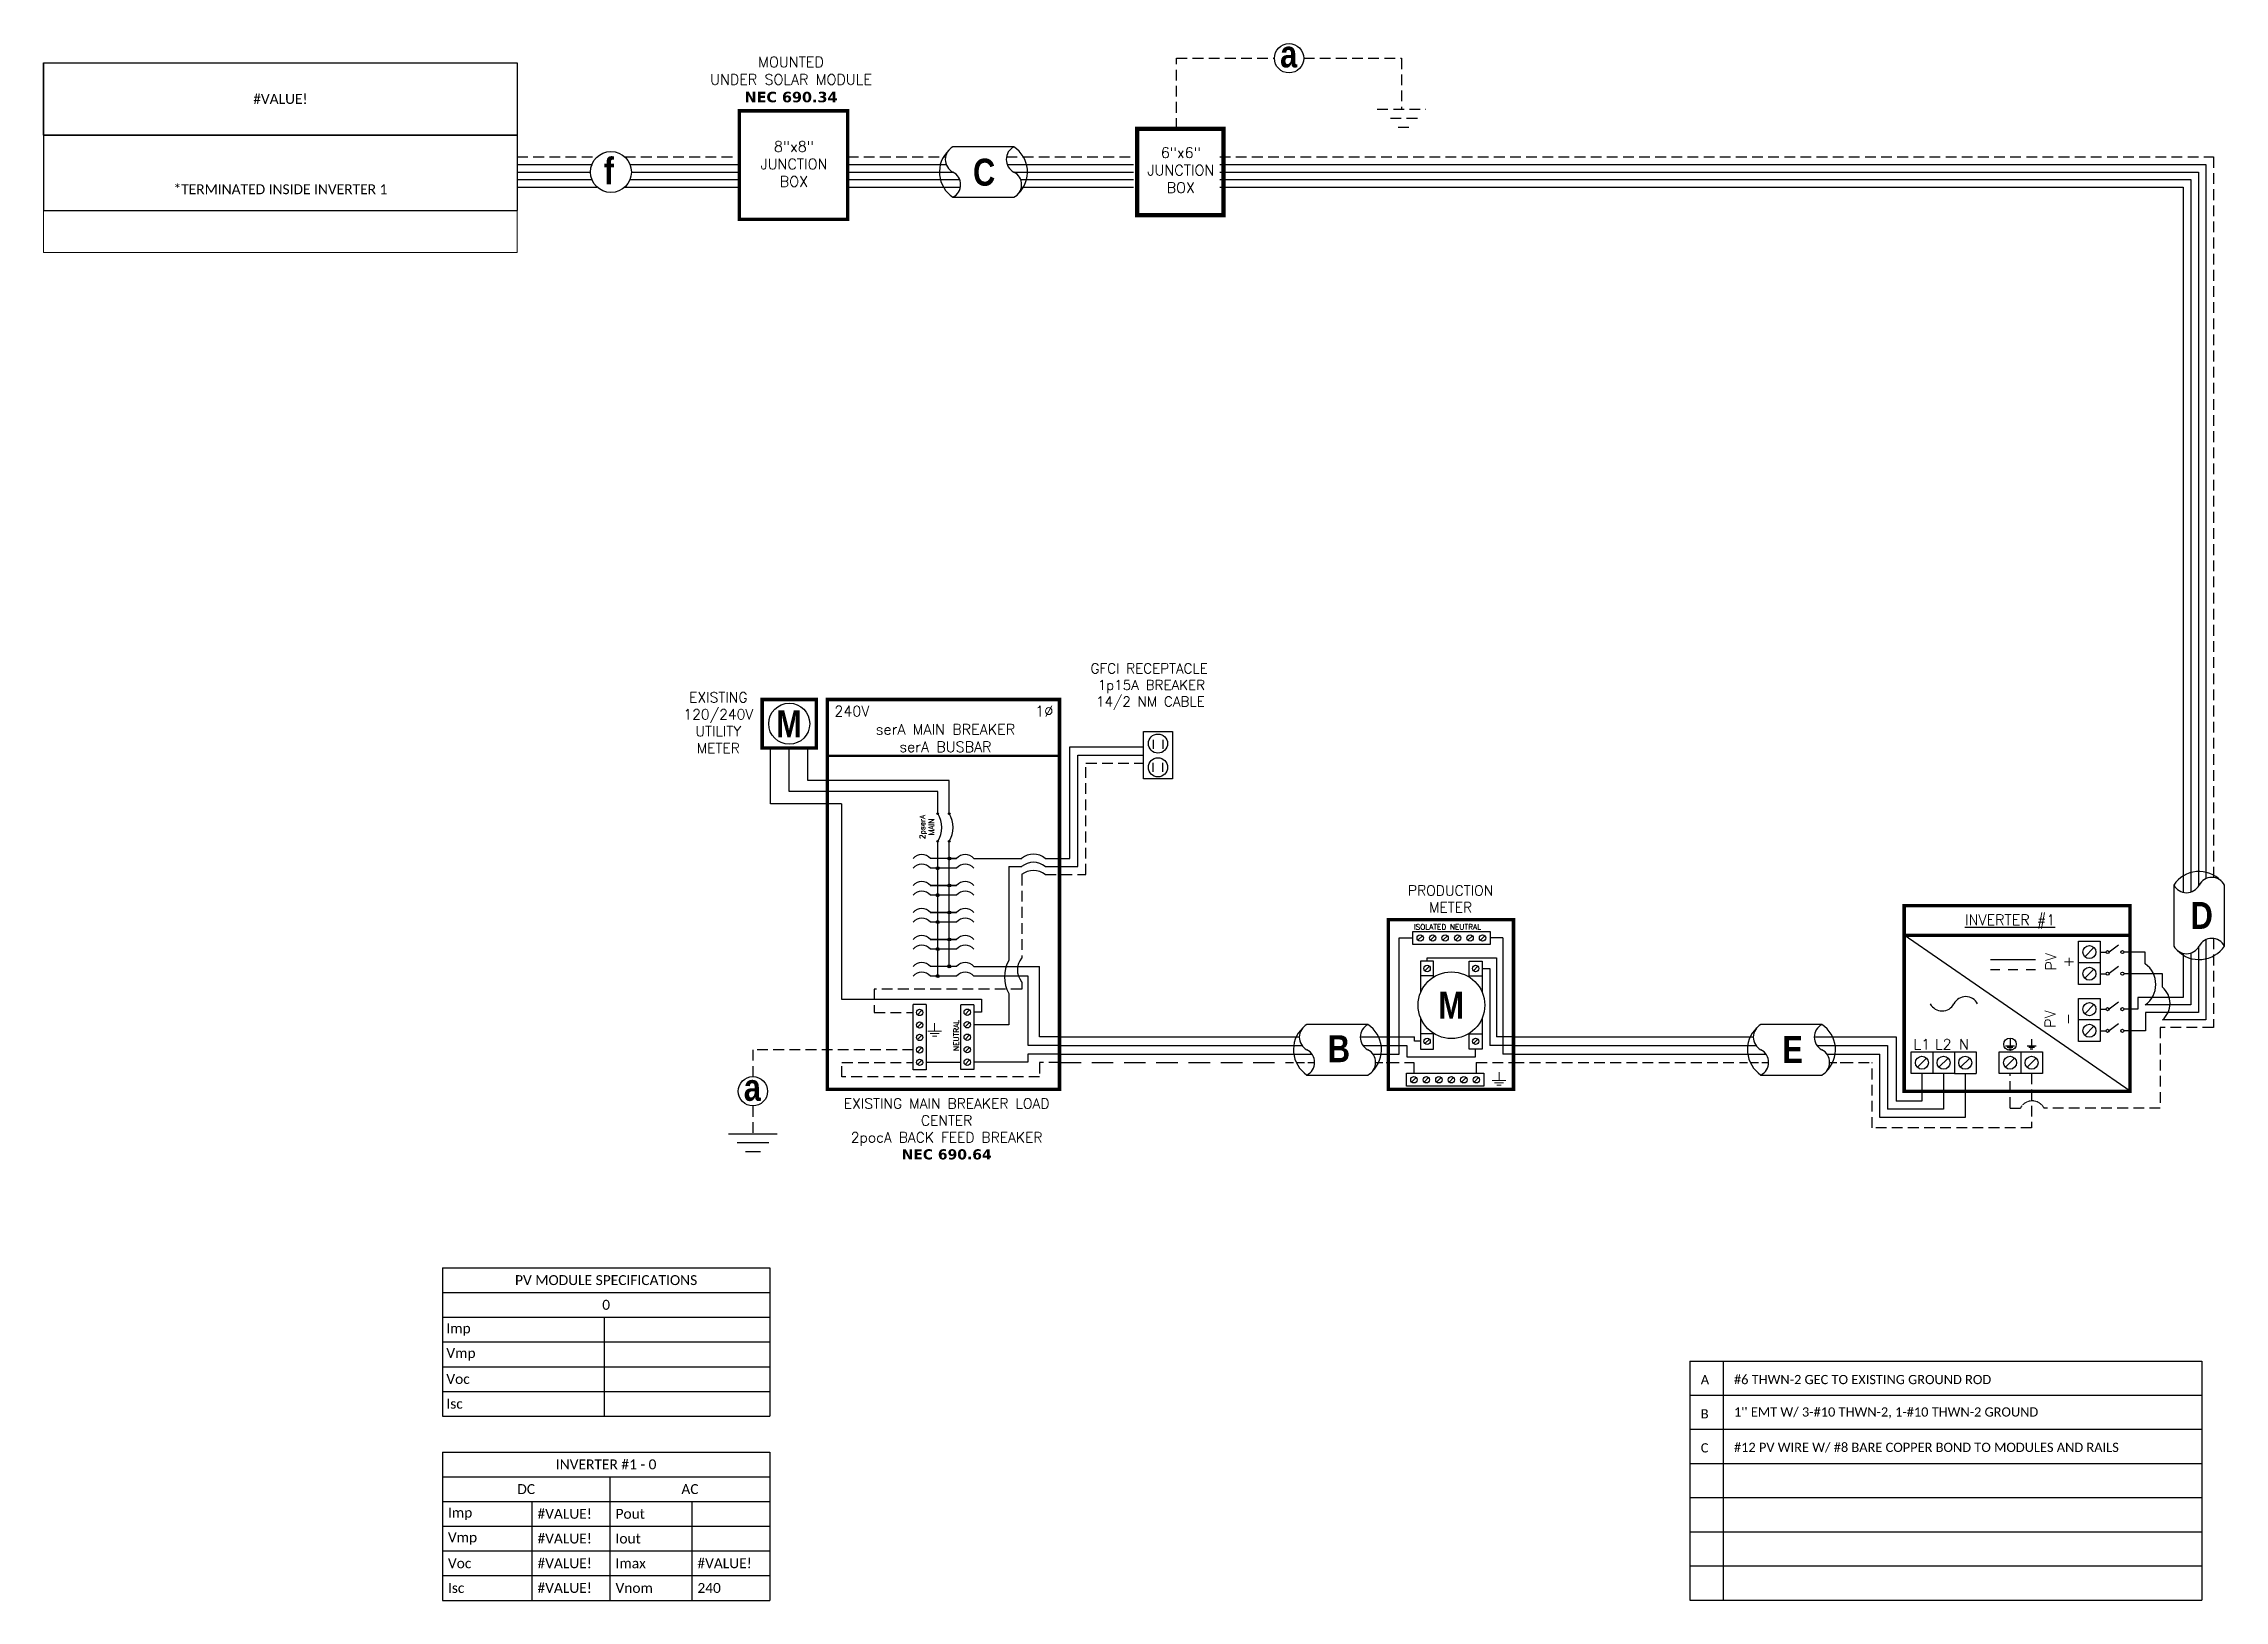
# Model space of a CAD drawing. Header units: feet. Extents: x 6185 to 6945, y 15297 to 15839.
import ezdxf

# ---------------------------------------------------------------- set-up
doc = ezdxf.new("R2010")
doc.units = ezdxf.units.FT
doc.header["$MEASUREMENT"] = 0
doc.linetypes.add('DASHED', pattern=[0.75, 0.5, -0.25])
doc.linetypes.add('HIDDEN', pattern=[0.375, 0.25, -0.125])
doc.layers.add('TEXT', color=7, linetype='Continuous')
doc.styles.add('ONE LINE TXT', font='techb___.ttf')
doc.styles.get("Standard").update_dxf_attribs({"font": 'simplex.shx'})

# ---------------------------------------------------------------- blocks, each defined once
blk = doc.blocks.new('*T24')
at = {"color": 0, "lineweight": -2, "transparency": 16777216}
for p, q in [((0, 0), (165.11, 0)), ((0, 0), (0, -51.42)), ((165.11, 0), (165.11, -51.42)), ((0, -25.14), (165.11, -25.14)), ((0, -51.42), (165.11, -51.42))]:
    blk.add_line(p, q, dxfattribs=at)
at = {"layer": 'Defpoints', "color": 8, "linetype": 'ByBlock', "lineweight": 0, "transparency": 16777216}
for p, q in [((0, -51.42), (0, -66.05)), ((165.11, -51.42), (165.11, -66.05)), ((0, -66.05), (165.11, -66.05))]:
    blk.add_line(p, q, dxfattribs=at)
at = {"color": 0, "linetype": 'Continuous', "transparency": 16777216, "char_height": 3.4544, "width": 155.095, "attachment_point": 5}
for s, insert in [('{\\fCalibri|b0|i0|c0;#VALUE!', (82.56, -12.57)), ('{\\fCalibri|b0|i0|c0;^J^J*TERMINATED INSIDE INVERTER 1', (82.56, -38.28))]:
    blk.add_mtext(s, dxfattribs=dict(at, insert=insert))
blk = doc.blocks.new('8x8box')
at = {"lineweight": 50, "const_width": 1.19}
blk.add_lwpolyline([(37.78, 0), (0, 0), (0, 37.78), (37.78, 37.78)], close=True, dxfattribs=at)
at = {"color": 1, "char_height": 3.6576, "attachment_point": 5}
for s, width, insert in [(' \\PMOUNTED \\PUNDER SOLAR MODULE\\P{\\fVerdana|b1|i0|c0|p34;NEC 690.34}', 73.0127, (18.01, 51.7)), ('8"x8"  JUNCTION BOX ', 0.4767, (19.03, 19.26))]:
    blk.add_mtext_dynamic_manual_height_columns(s, width=width, gutter_width=7.17, heights=[0], dxfattribs=dict(at, insert=insert))
blk = doc.blocks.new('6x6box')
at = {"lineweight": 50, "const_width": 1.53}
blk.add_lwpolyline([(30.1, 0), (0, 0), (0, 30.1), (30.1, 30.1)], close=True, dxfattribs=at)
at = {"color": 1, "insert": (15.24, 15.71), "char_height": 3.6576, "width": 0.4767, "attachment_point": 5}
blk.add_mtext('6"x6"  JUNCTION BOX  ', dxfattribs=at)
blk = doc.blocks.new('*U13')
at = {"color": 7}
for p, q in [((-35.53, 9), (-31.05, 9)), ((-9.81, 9), (0, 9))]:
    blk.add_line(p, q, dxfattribs=at)
at = {"color": 7, "linetype": 'Continuous'}
for p, q in [((-7.14, 13.31), (-28.39, 13.31)), ((-28.39, -4.31), (-7.14, -4.31))]:
    blk.add_line(p, q, dxfattribs=at)
at = {"color": 10}
for p, q in [((-35.53, 6), (-30.11, 6)), ((-8.87, 6), (0, 6))]:
    blk.add_line(p, q, dxfattribs=at)
at = {"color": 253}
for p, q in [((-35.53, 3), (-26.66, 3)), ((-5.41, 3), (0, 3))]:
    blk.add_line(p, q, dxfattribs=at)
at = {"color": 92, "linetype": 'HIDDEN', "ltscale": 10}
for p, q in [((-4.48, 0), (0, 0)), ((-35.53, 0), (-25.72, 0))]:
    blk.add_line(p, q, dxfattribs=at)
at = {"color": 7, "linetype": 'Continuous'}
for centre, start, end in [((-22.54, 4.5), 133.97324, 236.42648), ((-12.99, 4.5), 313.97324, 56.42648)]:
    blk.add_arc(centre, 10.58, start, end, dxfattribs=at)
at = {"linetype": 'Continuous'}
for centre, start, end in [((-26.08, 8.91), 117.66392, 242.33608), ((-4.83, 8.91), 117.66392, 242.33608), ((-30.7, 0.09), 297.66392, 62.33608), ((-9.45, 0.09), 297.66392, 62.33608)]:
    blk.add_arc(centre, 4.98, start, end, dxfattribs=at)
blk = doc.blocks.new('*U26')
at = {"color": 7}
blk.add_line((-79.14, 9), (0, 9), dxfattribs=at)
at = {"color": 10}
blk.add_line((-79.14, 6), (0, 6), dxfattribs=at)
at = {"color": 253}
blk.add_line((-79.14, 3), (0, 3), dxfattribs=at)
at = {"color": 92, "linetype": 'HIDDEN', "ltscale": 15}
blk.add_line((-79.14, 0), (0, 0), dxfattribs=at)
blk = doc.blocks.new('*U25')
at = {"color": 7}
blk.add_line((-79.14, 9), (0, 9), dxfattribs=at)
at = {"color": 10}
blk.add_line((-79.14, 6), (0, 6), dxfattribs=at)
at = {"color": 253}
blk.add_line((-79.14, 3), (0, 3), dxfattribs=at)
at = {"color": 92, "linetype": 'DASHED', "ltscale": 15}
blk.add_line((-79.14, 0), (0, 0), dxfattribs=at)
blk = doc.blocks.new('productionMeter')
at = {"color": 1, "linetype": 'Continuous'}
for p, q in [((-35.13, 41.18), (-35.13, 45.72)), ((-35.13, 45.72), (-8.18, 45.72)), ((-8.18, 45.72), (-8.18, 41.18)), ((-8.18, 41.18), (-35.13, 41.18)), ((-32.38, 35.4), (-32.38, 24.5)), ((-27.84, 35.4), (-32.38, 35.4)), ((-27.84, 29.86), (-27.84, 35.4)), ((-15.47, 29.86), (-15.47, 35.4)), ((-15.47, 35.4), (-10.93, 35.4)), ((-10.93, 35.4), (-10.93, 24.5)), ((-27.84, 30.21), (-32.38, 30.21)), ((-15.47, 30.21), (-10.93, 30.21)), ((-32.38, 15.55), (-32.38, 4.64)), ((-10.93, 15.55), (-10.93, 4.64)), ((-27.84, 10.04), (-32.38, 10.04)), ((-27.84, 4.64), (-27.84, 10.18)), ((-15.47, 4.64), (-15.47, 10.18)), ((-15.47, 10.04), (-10.93, 10.04)), ((-32.38, 4.64), (-27.84, 4.64)), ((-10.93, 4.64), (-15.47, 4.64)), ((-37.32, -8.24), (-37.32, -3.7)), ((-37.32, -3.7), (-10.37, -3.7)), ((-10.37, -3.7), (-10.37, -8.24)), ((-10.37, -8.24), (-37.32, -8.24))]:
    blk.add_line(p, q, dxfattribs=at)
at = {"color": 253, "linetype": 'Continuous'}
for p, q in [((-39.9, 3), (-39.9, 43.45)), ((-39.9, 43.45), (-35.13, 43.45)), ((-3.71, 43.45), (-8.18, 43.45)), ((-3.71, 43.45), (-3.71, 3)), ((-43.61, 3), (-39.9, 3)), ((0, 3), (-3.71, 3))]:
    blk.add_line(p, q, dxfattribs=at)
at = {"color": 4, "linetype": 'Continuous'}
for p, q in [((-31.74, 44.23), (-33.32, 42.66)), ((-27.39, 44.23), (-28.97, 42.66)), ((-23.04, 44.23), (-24.62, 42.66)), ((-18.69, 44.23), (-20.26, 42.66)), ((-14.34, 44.23), (-15.91, 42.66)), ((-9.99, 44.23), (-11.56, 42.66)), ((-29.33, 33.59), (-30.9, 32.02)), ((-12.41, 33.59), (-13.98, 32.02)), ((-29.33, 8.23), (-30.9, 6.66)), ((-12.41, 8.23), (-13.98, 6.66)), ((-33.93, -5.19), (-35.51, -6.76)), ((-29.58, -5.19), (-31.15, -6.76)), ((-25.23, -5.19), (-26.8, -6.76)), ((-20.88, -5.19), (-22.45, -6.76)), ((-16.53, -5.19), (-18.1, -6.76)), ((-12.18, -5.19), (-13.75, -6.76))]:
    blk.add_line(p, q, dxfattribs=at)
at = {"color": 7}
for p, q in [((-30.11, 35.4), (-30.11, 36.59)), ((-30.11, 36.59), (-5.98, 36.59)), ((-5.98, 36.59), (-5.98, 9)), ((-43.61, 9), (-34.54, 9)), ((-34.54, 7.44), (-34.54, 9)), ((0, 9), (-5.98, 9)), ((-32.38, 7.44), (-34.54, 7.44))]:
    blk.add_line(p, q, dxfattribs=at)
at = {"color": 10, "linetype": 'Continuous'}
for p, q in [((-10.93, 32.81), (-8.25, 32.81)), ((-8.25, 32.81), (-8.25, 6)), ((-43.61, 6), (-37.24, 6)), ((-37.24, 6), (-37.24, 2.05)), ((-37.24, 2.05), (-13.2, 2.05)), ((-13.2, 2.05), (-13.2, 4.64)), ((0, 6), (-8.25, 6))]:
    blk.add_line(p, q, dxfattribs=at)
at = {"color": 92, "linetype": 'HIDDEN', "ltscale": 15}
for p, q in [((-43.61, 0), (-34.72, 0)), ((-12.97, 0), (-12.97, -3.7)), ((-12.97, 0), (0, 0)), ((-34.72, 0), (-34.72, -3.7))]:
    blk.add_line(p, q, dxfattribs=at)
at = {"lineweight": 50, "const_width": 1.19}
blk.add_lwpolyline([(-43.61, -9.34), (-43.61, 49.84), (0, 49.84), (0, -9.34)], close=True, dxfattribs=at)
at = {"color": 92, "linetype": 'Continuous', "lineweight": 5, "ltscale": 0.05, "flags": 128}
for points in [[(-2.7, -6.18), (-7.38, -6.18)], [(-6.57, -7.05), (-3.51, -7.05)], [(-5.04, -3.33), (-5.04, -6.18)], [(-5.76, -7.91), (-4.32, -7.91)]]:
    blk.add_lwpolyline(points, dxfattribs=at)
at = {"color": 4, "linetype": 'Continuous'}
for centre in [(-32.53, 43.45), (-28.18, 43.45), (-23.83, 43.45), (-19.48, 43.45), (-15.13, 43.45), (-10.78, 43.45), (-30.11, 32.81), (-13.2, 32.81), (-30.11, 7.44), (-13.2, 7.44), (-34.72, -5.97), (-30.37, -5.97), (-26.02, -5.97), (-21.67, -5.97), (-17.32, -5.97), (-12.97, -5.97)]:
    blk.add_circle(centre, 1.11, dxfattribs=at)
at = {"linetype": 'Continuous'}
blk.add_circle((-21.65, 20.02), 11.62, dxfattribs=at)
at = {"color": 4, "linetype": 'Continuous'}
blk.add_text('ISOLATED NEUTRAL', height=1.8743, dxfattribs=at).set_placement((-34.77, 46.37))
at = {"color": 253, "linetype": 'Continuous', "style": 'ONE LINE TXT'}
blk.add_text('M', height=9.38, dxfattribs=at).set_placement((-26.21, 15.31))
at = {"color": 1, "insert": (-21.93, 57.08), "char_height": 3.5433, "attachment_point": 5}
blk.add_mtext_dynamic_manual_height_columns('PRODUCTION METER', width=1.3203, gutter_width=7.17, heights=[0], dxfattribs=at)
blk = doc.blocks.new('*U18')
at = {"color": 7}
blk.add_blockref('productionMeter', (0, 0), dxfattribs=at)
blk = doc.blocks.new('breakerPanel')
at = {"linetype": 'Continuous'}
h = blk.add_hatch(color=1, dxfattribs=at)
h.dxf.hatch_style = 1
edge = h.paths.add_edge_path()
edge.add_arc((-42.47, 86.8), 0.291, 0, 360)
h = blk.add_hatch(color=1, dxfattribs=at)
h.dxf.hatch_style = 1
edge = h.paths.add_edge_path()
edge.add_arc((-38.44, 86.8), 0.291, 0, 360)
h = blk.add_hatch(color=1, dxfattribs=at)
h.dxf.hatch_style = 1
edge = h.paths.add_edge_path()
edge.add_arc((-42.47, 77.16), 0.291, 0, 360)
h = blk.add_hatch(color=1, dxfattribs=at)
h.dxf.hatch_style = 1
edge = h.paths.add_edge_path()
edge.add_arc((-38.44, 77.16), 0.291, 0, 360)
h = blk.add_hatch(color=1, dxfattribs=at)
h.dxf.hatch_style = 1
edge = h.paths.add_edge_path()
edge.add_arc((-38.44, 71.16), 0.528, 0, 360)
h = blk.add_hatch(color=1, dxfattribs=at)
h.dxf.hatch_style = 1
edge = h.paths.add_edge_path()
edge.add_arc((-42.47, 67.78), 0.528, 0, 360)
h = blk.add_hatch(color=1, dxfattribs=at)
h.dxf.hatch_style = 1
edge = h.paths.add_edge_path()
edge.add_arc((-38.44, 61.76), 0.528, 0, 360)
h = blk.add_hatch(color=1, dxfattribs=at)
h.dxf.hatch_style = 1
edge = h.paths.add_edge_path()
edge.add_arc((-42.47, 58.38), 0.528, 0, 360)
h = blk.add_hatch(color=1, dxfattribs=at)
h.dxf.hatch_style = 1
edge = h.paths.add_edge_path()
edge.add_arc((-42.47, 48.98), 0.528, 0, 360)
h = blk.add_hatch(color=1, dxfattribs=at)
h.dxf.hatch_style = 1
edge = h.paths.add_edge_path()
edge.add_arc((-38.44, 52.36), 0.528, 0, 360)
h = blk.add_hatch(color=1, dxfattribs=at)
h.dxf.hatch_style = 1
edge = h.paths.add_edge_path()
edge.add_arc((-42.47, 39.58), 0.528, 0, 360)
h = blk.add_hatch(color=1, dxfattribs=at)
h.dxf.hatch_style = 1
edge = h.paths.add_edge_path()
edge.add_arc((-38.44, 42.95), 0.528, 0, 360)
h = blk.add_hatch(color=1, dxfattribs=at)
h.dxf.hatch_style = 1
edge = h.paths.add_edge_path()
edge.add_arc((-42.47, 30.17), 0.528, 0, 360)
h = blk.add_hatch(color=1, dxfattribs=at)
h.dxf.hatch_style = 1
edge = h.paths.add_edge_path()
edge.add_arc((-38.44, 33.55), 0.528, 0, 360)
at = {"color": 155, "true_color": 0x647190}
blk.add_line((-80.92, 126.59), (0, 126.59), dxfattribs=at)
at = {"color": 253, "linetype": 'Continuous'}
for p, q in [((-100.73, 90.2), (-100.73, 109.7)), ((-76.04, 90.2), (-100.73, 90.2)), ((-76.04, 90.2), (-76.04, 22.16)), ((-76.04, 22.16), (-27.25, 22.16)), ((-27.25, 17.57), (-29.89, 17.57)), ((-27.25, 22.16), (-27.25, 17.57)), ((-11.01, 0.16), (-29.89, 0.16)), ((0, 3), (-11.01, 3)), ((-11.01, 3), (-11.01, 0.16))]:
    blk.add_line(p, q, dxfattribs=at)
at = {"color": 10, "linetype": 'Continuous'}
for p, q in [((-94.24, 94.51), (-94.24, 109.7)), ((-42.47, 94.51), (-94.24, 94.51)), ((-42.47, 87.09), (-42.47, 94.51)), ((-42.47, 30.17), (-42.47, 76.87)), ((-35.88, 67.78), (-45.04, 67.78)), ((-35.88, 58.38), (-45.04, 58.38)), ((-35.88, 48.98), (-45.04, 48.98)), ((-35.88, 39.58), (-45.04, 39.58)), ((-35.88, 30.17), (-45.04, 30.17)), ((-10.98, 30.17), (-29.89, 30.17)), ((-10.98, 6), (-10.98, 30.17)), ((0, 6), (-10.98, 6))]:
    blk.add_line(p, q, dxfattribs=at)
at = {"color": 7, "linetype": 'Continuous'}
for p, q in [((-87.75, 98.34), (-87.75, 109.7)), ((-38.44, 98.34), (-87.75, 98.34)), ((-38.44, 87.09), (-38.44, 98.34)), ((-38.44, 61.76), (-38.44, 76.87)), ((-35.88, 71.16), (-45.04, 71.16)), ((-38.44, 71.16), (-35.88, 71.16)), ((-45.04, 61.76), (-35.88, 61.76)), ((-35.88, 61.76), (-45.04, 61.76)), ((-38.44, 52.36), (-38.44, 61.76)), ((-45.04, 52.36), (-35.88, 52.36)), ((-35.88, 52.36), (-45.04, 52.36)), ((-38.44, 42.95), (-38.44, 52.36)), ((-45.04, 42.95), (-35.88, 42.95)), ((-35.88, 42.95), (-45.04, 42.95)), ((-38.44, 33.55), (-38.44, 42.95)), ((-35.88, 33.55), (-45.04, 33.55)), ((-6.96, 9), (-6.96, 33.55))]:
    blk.add_line(p, q, dxfattribs=at)
at = {"lineweight": 50}
blk.add_line((-80.92, 106.95), (0, 106.95), dxfattribs=at)
at = {"color": 7}
for p, q in [((-29.89, 33.55), (-6.96, 33.55)), ((0, 9), (-6.96, 9))]:
    blk.add_line(p, q, dxfattribs=at)
at = {"color": 1, "linetype": 'Continuous'}
for p, q in [((-51.03, -2.51), (-51.03, 20.23)), ((-46.49, 20.23), (-51.03, 20.23)), ((-46.49, 20.23), (-46.49, -2.51)), ((-34.43, -2.43), (-34.43, 20.16)), ((-29.89, 20.16), (-34.43, 20.16)), ((-29.89, 20.16), (-29.89, -2.43)), ((-46.49, -2.51), (-51.03, -2.51)), ((-29.89, -2.43), (-34.43, -2.43))]:
    blk.add_line(p, q, dxfattribs=at)
at = {"color": 4, "linetype": 'Continuous'}
for p, q in [((-47.97, 18.28), (-49.55, 16.71)), ((-31.37, 18.35), (-32.94, 16.78)), ((-47.97, 13.93), (-49.55, 12.36)), ((-47.97, 9.58), (-49.55, 8.01)), ((-31.37, 14), (-32.94, 12.43)), ((-31.37, 9.65), (-32.94, 8.08)), ((-47.97, 5.23), (-49.55, 3.66)), ((-47.97, 0.88), (-49.55, -0.69)), ((-31.37, 5.3), (-32.94, 3.73)), ((-31.37, 0.95), (-32.94, -0.62))]:
    blk.add_line(p, q, dxfattribs=at)
at = {"color": 92, "linetype": 'HIDDEN', "ltscale": 15}
for p, q in [((-51.03, 4.44), (-106.89, 4.44)), ((-106.89, 4.44), (-106.89, -4.87)), ((-75.84, -4.96), (-75.84, 0.09)), ((-75.84, 0.09), (-51.03, 0.09)), ((0, 0), (-6.96, 0)), ((-6.96, -4.96), (-75.84, -4.96)), ((-6.96, 0), (-6.96, -4.96)), ((-106.89, -15.1), (-106.89, -24.84))]:
    blk.add_line(p, q, dxfattribs=at)
at = {"color": 92, "linetype": 'Continuous', "ltscale": 15}
blk.add_line((-34.43, 0.09), (-46.49, 0.09), dxfattribs=at)
at = {"lineweight": 50, "const_width": 1.19}
for points in [[(-103.67, 109.7), (-103.67, 126.59), (-84.82, 126.59), (-84.82, 109.7)], [(-80.92, -9.3), (-80.92, 126.59), (0, 126.59), (0, -9.3)]]:
    blk.add_lwpolyline(points, close=True, dxfattribs=at)
at = {"color": 92, "linetype": 'Continuous', "lineweight": 5, "ltscale": 0.05, "flags": 128}
for points in [[(-45.88, 10.97), (-41.2, 10.97)], [(-42.01, 10.1), (-45.07, 10.1)], [(-42.82, 9.23), (-44.25, 9.23)], [(-43.54, 13.81), (-43.54, 10.97)]]:
    blk.add_lwpolyline(points, dxfattribs=at)
at = {"color": 92, "linetype": 'Continuous', "ltscale": 4, "flags": 128}
for points in [[(-115.37, -24.84), (-98.41, -24.84)], [(-101.35, -27.98), (-112.43, -27.98)], [(-104.29, -31.12), (-109.49, -31.12)]]:
    blk.add_lwpolyline(points, dxfattribs=at)
at = {"linetype": 'Continuous'}
blk.add_circle((-94.24, 118.15), 7.15, dxfattribs=at)
at = {"color": 1, "linetype": 'Continuous'}
for centre, radius in [((-42.47, 86.8), 0.291), ((-38.44, 86.8), 0.291), ((-42.47, 77.16), 0.291), ((-38.44, 77.16), 0.291), ((-38.44, 71.16), 0.528), ((-42.47, 67.78), 0.528), ((-38.44, 61.76), 0.528), ((-42.47, 58.38), 0.528), ((-42.47, 48.98), 0.528), ((-38.44, 52.36), 0.528), ((-42.47, 39.58), 0.528), ((-38.44, 42.95), 0.528), ((-42.47, 30.17), 0.528), ((-38.44, 33.55), 0.528)]:
    blk.add_circle(centre, radius, dxfattribs=at)
at = {"color": 4, "linetype": 'Continuous'}
for centre in [(-48.76, 17.49), (-32.16, 17.57), (-48.76, 13.14), (-48.76, 8.79), (-32.16, 13.21), (-32.16, 8.86), (-48.76, 4.44), (-48.76, 0.09), (-32.16, 4.51), (-32.16, 0.16)]:
    blk.add_circle(centre, 1.11, dxfattribs=at)
at = {"color": 7, "linetype": 'Continuous'}
blk.add_circle((-106.89, -9.99), 5.11, dxfattribs=at)
at = {"color": 1, "linetype": 'Continuous'}
for centre, radius, start, end in [((-50.14, 81.98), 9.06, 327.87082, 32.12918), ((-46.11, 81.98), 9.06, 327.87082, 32.12918), ((-48.03, 68.62), 3.93, 40.3392, 139.6608), ((-48.03, 65.24), 3.93, 40.3392, 139.6608), ((-32.88, 68.62), 3.93, 40.3392, 139.6608), ((-32.88, 65.24), 3.93, 40.3392, 139.6608), ((-48.03, 59.21), 3.93, 40.3392, 139.6608), ((-32.88, 59.21), 3.93, 40.3392, 139.6608), ((-48.03, 55.84), 3.93, 40.3392, 139.6608), ((-48.03, 49.81), 3.93, 40.3392, 139.6608), ((-32.88, 55.84), 3.93, 40.3392, 139.6608), ((-32.88, 49.81), 3.93, 40.3392, 139.6608), ((-48.03, 46.43), 3.93, 40.3392, 139.6608), ((-32.88, 46.43), 3.93, 40.3392, 139.6608), ((-48.03, 40.41), 3.93, 40.3392, 139.6608), ((-48.03, 37.03), 3.93, 40.3392, 139.6608), ((-32.88, 40.41), 3.93, 40.3392, 139.6608), ((-32.88, 37.03), 3.93, 40.3392, 139.6608), ((-48.03, 31.01), 3.93, 40.3392, 139.6608), ((-48.03, 27.63), 3.93, 40.3392, 139.6608), ((-32.88, 31.01), 3.93, 40.3392, 139.6608), ((-32.88, 27.63), 3.93, 40.3392, 139.6608)]:
    blk.add_arc(centre, radius, start, end, dxfattribs=at)
at = {"color": 253, "linetype": 'Continuous', "style": 'ONE LINE TXT'}
blk.add_text('M', height=9.38, dxfattribs=at).set_placement((-98.8, 113.43))
at = {"color": 4, "linetype": 'Continuous'}
blk.add_text('NEUTRAL', height=1.874, rotation=90, dxfattribs=at).set_placement((-35.08, 4.08))
at = {"color": 1, "attachment_point": 5}
for s, width, gutter_width, heights, insert, char_height in [('EXISTING\\P120/240V UTILITY METER', 0.0523, 7.17, [0], (-118.95, 118.48), 3.5433), ('240V', 0.1481, 0.75, [0], (-72.39, 122.54), 3.658), ('1∅', 0.1481, 0.75, [0], (-5.31, 122.54), 3.658), ('serA MAIN BREAKER\\PserA BUSBAR', 72.4998, 0.75, [0], (-39.75, 113.14), 3.6576), ('EXISTING MAIN BREAKER LOAD CENTER\\P2pocA BACK FEED BREAKER\\P{\\fVerdana|b1|i0|c0|p34;NEC 690.64}', 79.2627, 97.94, [154.49], (-39.35, -23.14), 3.5433)]:
    blk.add_mtext_dynamic_manual_height_columns(s, width=width, gutter_width=gutter_width, heights=heights, dxfattribs=dict(at, insert=insert, char_height=char_height))
at = {"color": 4, "linetype": 'Continuous', "insert": (-46.25, 82.15), "char_height": 1.874, "attachment_point": 5, "rotation": 90}
blk.add_mtext_dynamic_manual_height_columns('2pserA\\PMAIN', width=0.1481, gutter_width=0.75, heights=[0], dxfattribs=at)
at = {"color": 1, "linetype": 'Continuous', "insert": (-110.08, -3.93), "char_height": 9.3833, "attachment_point": 1, "style": 'ONE LINE TXT'}
blk.add_mtext_dynamic_manual_height_columns('{\\W1;\\C256;a}', width=0.1385, gutter_width=2.13, heights=[0], dxfattribs=at)
blk = doc.blocks.new('*U17')
at = {"color": 7}
blk.add_blockref('breakerPanel', (0, 0), dxfattribs=at)
blk = doc.blocks.new('*T22')
at = {"color": 0, "lineweight": -2, "transparency": 16777216}
for p, q in [((0, 0), (114.19, 0)), ((0, 0), (0, -51.7)), ((114.19, 0), (114.19, -51.7)), ((0, -8.62), (114.19, -8.62)), ((58.43, -8.62), (58.43, -51.7)), ((0, -17.23), (114.19, -17.23)), ((31.22, -17.23), (31.22, -51.7)), ((86.98, -17.23), (86.98, -51.7)), ((0, -25.85), (114.19, -25.85)), ((0, -34.47), (114.19, -34.47)), ((0, -43.08), (114.19, -43.08)), ((0, -51.7), (114.19, -51.7))]:
    blk.add_line(p, q, dxfattribs=at)
at = {"color": 0, "linetype": 'Continuous', "transparency": 16777216, "char_height": 3.4544}
for s, insert, width, attachment_point in [('{\\fCalibri|b0|i0|c0;INVERTER #1 - 0', (57.09, -4.31), 110.3293, 5), ('{\\fCalibri|b0|i0|c0;DC', (29.22, -12.93), 54.5755, 5), ('{\\fCalibri|b0|i0|c0;AC', (86.31, -12.93), 51.8976, 5), ('{\\fCalibri|b0|i0|c0;Imp', (1.93, -21.54), 27.3681, 4), ('{\\fCalibri|b0|i0|c0;#VALUE!', (33.15, -21.54), 23.3513, 4), ('{\\fCalibri|b0|i0|c0;Pout', (60.36, -21.54), 24.6902, 4), ('{\\fCalibri|b0|i0|c0;', (88.91, -21.54), 23.3513, 4), ('{\\fCalibri|b0|i0|c0;Vmp', (1.93, -30.16), 27.3681, 4), ('{\\fCalibri|b0|i0|c0;#VALUE!', (33.15, -30.16), 23.3513, 4), ('{\\fCalibri|b0|i0|c0;Iout', (60.36, -30.16), 24.6902, 4), ('{\\fCalibri|b0|i0|c0;', (88.91, -30.16), 23.3513, 4), ('{\\fCalibri|b0|i0|c0;Voc', (1.93, -38.78), 27.3681, 4), ('{\\fCalibri|b0|i0|c0;#VALUE!', (33.15, -38.78), 23.3513, 4), ('{\\fCalibri|b0|i0|c0;Imax', (60.36, -38.78), 24.6902, 4), ('{\\fCalibri|b0|i0|c0;#VALUE!', (88.91, -38.78), 23.3513, 4), ('{\\fCalibri|b0|i0|c0;#VALUE!', (33.15, -47.39), 23.3513, 4), ('{\\fCalibri|b0|i0|c0;240', (88.91, -47.39), 23.3513, 4), ('{\\fCalibri|b0|i0|c0;Isc', (1.93, -47.39), 27.3681, 4), ('{\\fCalibri|b0|i0|c0;Vnom', (60.36, -47.39), 24.6902, 4)]:
    blk.add_mtext(s, dxfattribs=dict(at, insert=insert, width=width, attachment_point=attachment_point))
blk = doc.blocks.new('*T23')
at = {"color": 0, "lineweight": -2, "transparency": 16777216}
for p, q in [((0, 0), (114.19, 0)), ((0, 0), (0, -51.69)), ((114.19, 0), (114.19, -51.69)), ((0, -8.62), (114.19, -8.62)), ((0, -17.23), (114.19, -17.23)), ((56.41, -17.23), (56.41, -51.69)), ((0, -25.85), (114.19, -25.85)), ((0, -34.46), (114.19, -34.46)), ((0, -43.08), (114.19, -43.08)), ((0, -51.69), (114.19, -51.69))]:
    blk.add_line(p, q, dxfattribs=at)
at = {"color": 0, "linetype": 'Continuous', "transparency": 16777216, "char_height": 3.4544}
for s, insert, width, attachment_point in [('{\\fCalibri|b0|i0|c0;PV MODULE SPECIFICATIONS', (57.09, -4.31), 111.433, 5), ('{\\fCalibri|b0|i0|c0;0', (57.09, -12.92), 111.433, 5), ('{\\fCalibri|b0|i0|c0;Imp', (1.38, -21.54), 53.6551, 4), ('{\\fCalibri|b0|i0|c0;', (57.78, -21.54), 55.0254, 4), ('{\\fCalibri|b0|i0|c0;Vmp', (1.38, -30.15), 53.6551, 4), ('{\\fCalibri|b0|i0|c0;', (57.78, -30.15), 55.0254, 4), ('{\\fCalibri|b0|i0|c0;Voc', (1.38, -38.77), 53.6551, 4), ('{\\fCalibri|b0|i0|c0;', (57.78, -38.77), 55.0254, 4), ('{\\fCalibri|b0|i0|c0;Isc', (1.38, -47.39), 53.6551, 4), ('{\\fCalibri|b0|i0|c0;', (57.78, -47.39), 55.0254, 4)]:
    blk.add_mtext(s, dxfattribs=dict(at, insert=insert, width=width, attachment_point=attachment_point))
blk = doc.blocks.new('*T21')
at = {"linetype": 'ByBlock', "lineweight": -2, "transparency": 16777216}
for p, q in [((0, 0), (178.52, 0)), ((0, 0), (0, -83.27)), ((11.58, 0), (11.58, -83.27)), ((178.52, 0), (178.52, -83.27)), ((0, -11.84), (178.52, -11.84)), ((0, -23.75), (178.52, -23.75)), ((0, -35.65), (178.52, -35.65)), ((0, -47.56), (178.52, -47.56)), ((0, -59.46), (178.52, -59.46)), ((0, -71.37), (178.52, -71.37)), ((0, -83.27), (178.52, -83.27))]:
    blk.add_line(p, q, dxfattribs=at)
at = {"color": 0, "linetype": 'Continuous', "transparency": 16777216, "char_height": 3.2119, "attachment_point": 7}
for s, insert, width in [('{\\fCalibri|b0|i0|c0;A', (3.78, -8.06), 4.025), ('{\\fCalibri|b0|i0|c0;#6 THWN-2 GEC TO EXISTING GROUND ROD', (15.36, -8.06), 159.3801), ('{\\fCalibri|b0|i0|c0;B', (3.78, -19.97), 4.025), ("{\\fCalibri|b0|i0|c0;1'' EMT W/ 3-#10 THWN-2, 1-#10 THWN-2 GROUND", (15.36, -19.97), 159.3801), ('{\\fCalibri|b0|i0|c0;C', (3.78, -31.87), 4.025), ('{\\fCalibri|b0|i0|c0;#12 PV WIRE W/ #8 BARE COPPER BOND TO MODULES AND RAILS', (15.36, -31.87), 159.3801), ('{\\fCalibri|b0|i0|c0;', (3.78, -43.78), 4.025), ('{\\fCalibri|b0|i0|c0;', (15.36, -43.78), 159.3801), ('{\\fCalibri|b0|i0|c0;', (3.78, -55.68), 4.025), ('{\\fCalibri|b0|i0|c0;', (15.36, -55.68), 159.3801), ('{\\fCalibri|b0|i0|c0;', (3.78, -67.59), 4.025), ('{\\fCalibri|b0|i0|c0;', (15.36, -67.59), 159.3801), ('{\\fCalibri|b0|i0|c0;', (3.78, -79.5), 4.025), ('{\\fCalibri|b0|i0|c0;', (15.36, -79.5), 159.3801)]:
    blk.add_mtext(s, dxfattribs=dict(at, insert=insert, width=width))
blk = doc.blocks.new('gfci1')
at = {"color": 7, "linetype": 'Continuous'}
for p, q in [((33.46, 0), (33.46, 38.87)), ((33.46, 38.87), (59.14, 38.87)), ((62.57, 41.42), (62.57, 38.21)), ((65.87, 41.42), (65.87, 38.21)), ((62.57, 30.17), (62.57, 33.39)), ((65.87, 30.17), (65.87, 33.39)), ((0, 0), (16.69, 0)), ((24.94, 0), (33.46, 0))]:
    blk.add_line(p, q, dxfattribs=at)
at = {"color": 253, "linetype": 'Continuous'}
for p, q in [((36.28, -2.82), (36.28, 36.06)), ((36.28, 36.06), (59.14, 36.06)), ((12.22, -2.82), (16.69, -2.82)), ((12.22, -2.82), (12.22, -35.5)), ((24.94, -2.82), (36.28, -2.82)), ((12.22, -47.07), (12.22, -57.95)), ((12.22, -57.95), (0, -57.95))]:
    blk.add_line(p, q, dxfattribs=at)
at = {"color": 7}
blk.add_line((16.69, -45.52), (16.69, -45.52), dxfattribs=at)
at = {"color": 7, "linetype": 'Continuous'}
blk.add_lwpolyline([(59.14, 44.31), (69.3, 44.31), (69.3, 27.81), (59.14, 27.81)], close=True, dxfattribs=at)
for centre in [(64.22, 40.06), (64.22, 31.78)]:
    blk.add_circle(centre, 3.33, dxfattribs=at)
blk.add_arc((20.81, -4.99), 6.47, 50.39049, 129.60951, dxfattribs=at)
at = {"color": 253, "linetype": 'Continuous'}
for centre, radius, start, end in [((20.81, -7.8), 6.47, 50.39049, 129.60951), ((22.72, -41.29), 11.99, 151.17036, 208.82964)]:
    blk.add_arc(centre, radius, start, end, dxfattribs=at)
at = {"layer": 'TEXT', "color": 92, "linetype": 'HIDDEN', "ltscale": 15}
for p, q in [((39.09, -5.63), (39.09, 33.24)), ((39.09, 33.24), (59.14, 33.24)), ((16.69, -5.63), (16.69, -34.69)), ((24.94, -5.63), (39.09, -5.63)), ((16.69, -45.52), (-34.69, -45.52)), ((-34.69, -45.52), (-34.69, -53.67)), ((16.69, -42.94), (16.69, -45.52)), ((-34.69, -53.67), (-21.14, -53.67))]:
    blk.add_line(p, q, dxfattribs=at)
at = {"layer": 'TEXT', "color": 92, "linetype": 'Continuous', "ltscale": 15}
for centre, start, end in [((20.81, -10.62), 50.39049, 129.60951), ((21.67, -38.81), 140.39049, 219.60951)]:
    blk.add_arc(centre, 6.47, start, end, dxfattribs=at)
at = {"layer": 'TEXT', "color": 1, "insert": (27.72, 67.97), "char_height": 3.4544, "attachment_point": 1}
blk.add_mtext_dynamic_manual_height_columns('\\A1;\\pi12.999;GFCI RECEPTACLE\\P\\pi15.467;1p15A BREAKER\\P\\pi14.891;14/2 NM CABLE', width=71.8931, gutter_width=92.23, heights=[24.13], dxfattribs=at)
blk = doc.blocks.new('string1')
at = {"color": 7, "linetype": 'Continuous'}
for p, q in [((-560.21, 269.3), (-533.99, 269.3)), ((-520.9, 269.3), (-482.74, 269.3)), ((-444.96, 269.3), (-405.93, 269.3)), ((-384.69, 269.3), (-345.37, 269.3)), ((-315.27, 269.3), (23.33, 269.3)), ((23.33, 269.3), (23.33, 20.94)), ((7.45, 0), (0, 0)), ((7.45, -4.11), (7.45, 0)), ((23.33, -0.31), (23.33, -18.41)), ((23.33, -18.41), (7.45, -18.41))]:
    blk.add_line(p, q, dxfattribs=at)
at = {"color": 253, "linetype": 'Continuous'}
for p, q in [((-560.21, 266.68), (-532.38, 266.68)), ((-522.69, 266.68), (-482.74, 266.68)), ((-444.96, 266.68), (-405.67, 266.68)), ((-384.43, 266.68), (-345.37, 266.68)), ((-315.27, 266.68), (20.71, 266.68)), ((20.71, 266.68), (20.71, 20.82)), ((20.71, -0.42), (20.71, -15.79)), ((4.87, -19.9), (0, -19.9)), ((20.71, -15.79), (4.87, -15.79)), ((4.87, -15.79), (4.87, -19.9))]:
    blk.add_line(p, q, dxfattribs=at)
at = {"linetype": 'Continuous'}
blk.add_arc((2.32, -11.26), 8.8, 305.65052, 54.34948, dxfattribs=at)

msp = doc.modelspace()

# ---------------------------------------------------------------- linework, layer by layer
at = {"color": 92, "linetype": 'HIDDEN', "ltscale": 15}
for p, q in [((6580.06, 15809.54), (6580.06, 15834.13)), ((6580.06, 15834.13), (6614.17, 15834.13)), ((6624.4, 15834.13), (6658.51, 15834.13)), ((6658.51, 15834.13), (6658.51, 15816.34)), ((6350.17, 15799.73), (6378, 15799.73)), ((6387.69, 15799.73), (6427.64, 15799.73)), ((6465.42, 15799.73), (6499.52, 15799.73)), ((6520.77, 15799.73), (6565.01, 15799.73)), ((6595.11, 15799.73), (6941.58, 15799.73)), ((6941.58, 15799.73), (6941.58, 15548.56)), ((6941.58, 15527.31), (6941.58, 15496.29)), ((6941.58, 15496.29), (6923.07, 15496.29)), ((6923.07, 15496.29), (6923.07, 15468.2)), ((6812.22, 15484.03), (6822.57, 15484.03)), ((6822.57, 15461.33), (6822.57, 15484.03)), ((6870.68, 15468.2), (6870.68, 15480.24)), ((6878.21, 15480.24), (6878.21, 15461.33)), ((6870.68, 15468.2), (6874.28, 15468.2)), ((6923.07, 15468.2), (6882.52, 15468.2)), ((6878.21, 15461.33), (6822.57, 15461.33))]:
    msp.add_line(p, q, dxfattribs=at)
at = {"color": 7, "linetype": 'Continuous'}
for p, q in [((6523.36, 15803.3), (6502.12, 15803.3)), ((6350.17, 15797.11), (6376.39, 15797.11)), ((6389.49, 15797.11), (6427.64, 15797.11)), ((6465.42, 15797.11), (6499.78, 15797.11)), ((6521.03, 15797.11), (6565.01, 15797.11)), ((6595.11, 15797.11), (6938.96, 15797.11)), ((6938.96, 15797.11), (6938.96, 15548.15)), ((6502.12, 15785.67), (6523.36, 15785.67)), ((6927.78, 15545.93), (6927.78, 15524.68)), ((6945.41, 15524.68), (6945.41, 15545.93)), ((6912.53, 15474.07), (6833.75, 15528.44)), ((6938.96, 15526.91), (6938.96, 15498.91)), ((6879.58, 15519.84), (6863.81, 15519.84)), ((6867.1, 15516.43), (6863.81, 15516.43)), ((6873.34, 15516.43), (6870.05, 15516.43)), ((6879.58, 15516.43), (6876.28, 15516.43)), ((6923.79, 15515.03), (6910.38, 15515.03)), ((6923.79, 15510.3), (6923.79, 15515.03)), ((6938.96, 15498.91), (6923.79, 15498.91)), ((6812.22, 15493.03), (6830.92, 15493.03)), ((6830.92, 15493.03), (6830.92, 15470.65)), ((6839.97, 15480.24), (6839.97, 15470.65)), ((6839.97, 15470.65), (6830.92, 15470.65))]:
    msp.add_line(p, q, dxfattribs=at)
at = {"color": 253, "linetype": 'Continuous'}
for p, q in [((6350.17, 15794.49), (6375.71, 15794.49)), ((6389.99, 15794.49), (6427.64, 15794.49)), ((6465.42, 15794.49), (6502.12, 15794.49)), ((6523.36, 15794.49), (6565.01, 15794.49)), ((6595.11, 15794.49), (6936.34, 15794.49)), ((6936.34, 15794.49), (6936.34, 15545.49)), ((6936.34, 15524.24), (6936.34, 15501.53)), ((6936.34, 15501.53), (6917.88, 15501.53)), ((6917.88, 15501.53), (6917.88, 15495.13)), ((6917.88, 15495.13), (6910.38, 15495.13)), ((6812.22, 15487.03), (6825.3, 15487.03)), ((6825.3, 15464.87), (6825.3, 15487.03)), ((6855.04, 15480.24), (6855.04, 15464.87)), ((6855.04, 15464.87), (6825.3, 15464.87))]:
    msp.add_line(p, q, dxfattribs=at)
at = {"color": 1, "linetype": 'Continuous'}
for p, q in [((6894.57, 15511.26), (6894.57, 15526.33)), ((6894.57, 15526.33), (6902.1, 15526.33)), ((6894.57, 15511.26), (6894.57, 15526.33)), ((6902.1, 15518.79), (6894.57, 15518.79)), ((6902.1, 15526.33), (6902.1, 15511.26)), ((6902.1, 15526.33), (6902.1, 15518.79)), ((6902.1, 15522.56), (6904.14, 15522.56)), ((6908.53, 15525.02), (6905.27, 15522.58)), ((6902.1, 15511.26), (6894.57, 15511.26)), ((6902.1, 15515.03), (6904.14, 15515.03)), ((6908.53, 15517.49), (6905.27, 15515.05)), ((6894.57, 15491.36), (6894.57, 15506.43)), ((6894.57, 15506.43), (6902.1, 15506.43)), ((6902.1, 15506.43), (6902.1, 15498.9)), ((6908.53, 15505.13), (6905.27, 15502.68)), ((6902.1, 15498.9), (6894.57, 15498.9)), ((6902.1, 15502.67), (6904.14, 15502.67)), ((6902.1, 15498.9), (6902.1, 15491.36)), ((6908.53, 15497.59), (6905.27, 15495.15)), ((6902.1, 15491.36), (6894.57, 15491.36)), ((6902.1, 15495.13), (6904.14, 15495.13)), ((6836.2, 15487.77), (6851.27, 15487.77)), ((6836.2, 15480.24), (6836.2, 15487.77)), ((6836.2, 15487.77), (6843.74, 15487.77)), ((6843.74, 15487.77), (6843.74, 15480.24)), ((6851.27, 15487.77), (6851.27, 15480.24)), ((6851.27, 15487.77), (6858.81, 15487.77)), ((6858.81, 15487.77), (6858.81, 15480.24)), ((6866.91, 15487.77), (6881.98, 15487.77)), ((6866.91, 15480.24), (6866.91, 15487.77)), ((6866.91, 15487.77), (6874.44, 15487.77)), ((6874.44, 15487.77), (6874.44, 15480.24)), ((6881.98, 15487.77), (6881.98, 15480.24)), ((6851.27, 15480.24), (6836.2, 15480.24)), ((6851.27, 15480.24), (6858.81, 15480.24)), ((6881.98, 15480.24), (6866.91, 15480.24))]:
    msp.add_line(p, q, dxfattribs=at)
at = {"color": 4, "linetype": 'Continuous'}
for p, q in [((6899.94, 15524.17), (6896.73, 15520.95)), ((6899.94, 15516.63), (6896.73, 15513.42)), ((6899.94, 15504.27), (6896.73, 15501.06)), ((6899.94, 15496.74), (6896.73, 15493.52)), ((6841.58, 15485.61), (6838.36, 15482.4)), ((6849.11, 15485.61), (6845.9, 15482.4)), ((6856.65, 15485.61), (6853.43, 15482.4)), ((6872.28, 15485.61), (6869.07, 15482.4)), ((6879.82, 15485.61), (6876.6, 15482.4))]:
    msp.add_line(p, q, dxfattribs=at)
at = {"color": 10, "linetype": 'Continuous'}
for p, q in [((6812.22, 15490.03), (6827.98, 15490.03)), ((6827.98, 15490.03), (6827.98, 15467.84)), ((6847.51, 15480.24), (6847.51, 15467.84)), ((6847.51, 15467.84), (6827.98, 15467.84))]:
    msp.add_line(p, q, dxfattribs=at)
at = {"linetype": 'Continuous'}
msp.add_lwpolyline([(6185.06, 15832.5), (6350.17, 15832.5), (6350.17, 15807.37), (6185.06, 15807.37)], close=True, dxfattribs=at)
at = {"color": 92, "linetype": 'HIDDEN', "ltscale": 15, "flags": 128}
for points in [[(6650.03, 15816.34), (6666.99, 15816.34)], [(6664.05, 15813.2), (6652.97, 15813.2)], [(6661.11, 15810.06), (6655.91, 15810.06)]]:
    msp.add_lwpolyline(points, dxfattribs=at)
at = {"color": 7, "lineweight": 50, "const_width": 1.19}
msp.add_lwpolyline([(6833.75, 15474.07), (6833.75, 15538.73), (6912.53, 15538.73), (6912.53, 15474.07)], close=True, dxfattribs=at)
at = {"lineweight": 50, "const_width": 1.19}
msp.add_lwpolyline([(6833.75, 15528.44), (6833.75, 15538.73), (6912.53, 15538.73), (6912.53, 15528.44)], close=True, dxfattribs=at)
at = {"color": 92, "linetype": 'Continuous', "flags": 128}
for points in [[(6869.14, 15489.88), (6872.21, 15489.88)], [(6871.68, 15489.31), (6869.67, 15489.31)], [(6871.15, 15488.74), (6870.2, 15488.74)], [(6870.68, 15492.18), (6870.68, 15489.88)], [(6876.67, 15489.88), (6879.75, 15489.88)], [(6879.21, 15489.31), (6877.21, 15489.31)], [(6878.68, 15488.74), (6877.74, 15488.74)], [(6878.21, 15492.18), (6878.21, 15489.88)]]:
    msp.add_lwpolyline(points, dxfattribs=at)
at = {"color": 7, "linetype": 'Continuous'}
for centre, radius in [((6619.29, 15834.13), 5.11), ((6382.85, 15794.49), 7.14)]:
    msp.add_circle(centre, radius, dxfattribs=at)
at = {"color": 4, "linetype": 'Continuous'}
for centre in [(6898.34, 15522.56), (6898.34, 15515.03), (6898.34, 15502.67), (6898.34, 15495.13), (6839.97, 15484), (6847.51, 15484), (6855.04, 15484), (6870.68, 15484), (6878.21, 15484)]:
    msp.add_circle(centre, 2.27, dxfattribs=at)
at = {"color": 1, "linetype": 'Continuous'}
for centre in [(6904.68, 15522.56), (6909.84, 15522.56), (6904.68, 15515.03), (6909.84, 15515.03), (6904.68, 15502.67), (6909.84, 15502.67), (6904.68, 15495.13), (6909.84, 15495.13)]:
    msp.add_circle(centre, 0.541, dxfattribs=at)
at = {"color": 92, "linetype": 'Continuous'}
msp.add_circle((6870.68, 15490.44), 2.17, dxfattribs=at)
at = {"color": 7, "linetype": 'Continuous'}
for centre, start, end in [((6507.97, 15794.49), 133.97324, 236.42648), ((6517.51, 15794.49), 313.97324, 56.42648), ((6936.6, 15540.08), 43.97324, 146.42648), ((6936.6, 15530.53), 223.97324, 326.42648)]:
    msp.add_arc(centre, 10.58, start, end, dxfattribs=at)
at = {"linetype": 'Continuous'}
for centre, radius, start, end in [((6504.43, 15798.89), 4.98, 117.66392, 242.33608), ((6525.67, 15798.89), 4.98, 117.66392, 242.33608), ((6499.81, 15790.08), 4.98, 297.66392, 62.33608), ((6521.05, 15790.08), 4.98, 297.66392, 62.33608), ((6932.19, 15548.24), 4.98, 207.66392, 332.33608), ((6941, 15543.62), 4.98, 27.66392, 152.33608), ((6941, 15522.37), 4.98, 27.66392, 152.33608), ((6932.19, 15526.99), 4.98, 207.66392, 332.33608), ((6846.99, 15506.7), 4.65, 207.66392, 332.33608), ((6855.23, 15502.39), 4.65, 27.66392, 152.33608), ((6919.02, 15504.61), 7.43, 309.93385, 50.06615)]:
    msp.add_arc(centre, radius, start, end, dxfattribs=at)
at = {"color": 92, "linetype": 'HIDDEN', "ltscale": 0.3}
msp.add_arc((6878.4, 15466.04), 4.65, 27.66392, 152.33608, dxfattribs=at)

# ---------------------------------------------------------------- block references
for name, p in [('*T24', (6185.06, 15832.5)), ('*T23', (6324.1, 15412.51)), ('*T21', (6759.07, 15379.98)), ('*T22', (6324.1, 15348.28))]:
    msp.add_blockref(name, p)
at = {"color": 7}
for name, p in [('8x8box', (6427.64, 15778.03)), ('6x6box', (6566.32, 15779.43)), ('string1', (6910.38, 15522.56)), ('gfci1', (6509.38, 15555.19)), ('*U17', (6539.26, 15484.03)), ('*U18', (6697.55, 15484.03)), ('*U13', (6653.93, 15484.03)), ('*U13', (6812.22, 15484.03)), ('*U25', (6618.41, 15484.03)), ('*U26', (6776.69, 15484.03))]:
    msp.add_blockref(name, p, dxfattribs=at)

# ---------------------------------------------------------------- texts
at = {"color": 1, "linetype": 'Continuous'}
msp.add_text('%%UINVERTER #1', height=3.6576, dxfattribs=at).set_placement((6854.96, 15531.99))
at = {"color": 1, "linetype": 'Continuous', "char_height": 9.3833, "attachment_point": 1, "style": 'ONE LINE TXT'}
for s, insert in [('{\\W1;\\C256;a}', (6616.19, 15840.32)), ('{\\W1;\\C256;f}', (6380.38, 15799.53)), ('{\\W1;\\C256;C}', (6509.09, 15799.12)), ('{\\W1;\\C256;D}', (6933.64, 15540.04)), ('{\\W1;\\C256;B}', (6632.79, 15493.57)), ('{\\W1;\\C256;E}', (6791.3, 15493.33))]:
    msp.add_mtext_dynamic_manual_height_columns(s, width=0.1385, gutter_width=2.13, heights=[0], dxfattribs=dict(at, insert=insert))
at = {"color": 1, "char_height": 3.658, "attachment_point": 5, "rotation": 90}
for s, width, insert in [('PV +', 2.8378, (6887.94, 15519.2)), ('PV -', 2.8013, (6887.72, 15499.23))]:
    msp.add_mtext_dynamic_manual_height_columns(s, width=width, gutter_width=0.75, heights=[0], dxfattribs=dict(at, insert=insert))
at = {"color": 1, "attachment_point": 5}
for s, insert, char_height in [('L1', (6839.91, 15490.41), 3.658), ('L2', (6847.38, 15490.44), 3.658), ('N', (6854.63, 15490.39), 3.66)]:
    msp.add_mtext_dynamic_manual_height_columns(s, width=0.1481, gutter_width=0.75, heights=[0], dxfattribs=dict(at, insert=insert, char_height=char_height))

doc.saveas('drawing.dxf')
